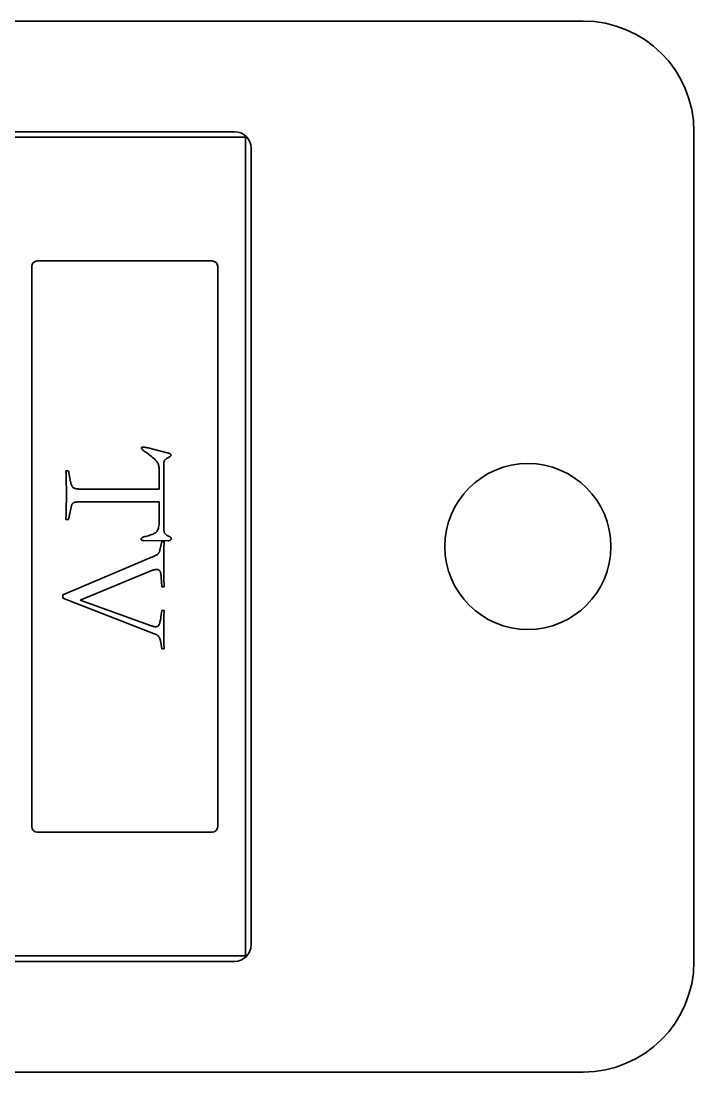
# Model space of a CAD drawing. Header units: millimetres. Extents: x -105 to 105, y -148 to 148.
# Drawn here: x 5.36 to 17.52, y 51.15 to 70.15 of the extents above; entities that cross this region are included whole.
import ezdxf

# ---------------------------------------------------------------- set-up
doc = ezdxf.new("R2010")
doc.units = ezdxf.units.MM
doc.layers.get('0').update_dxf_attribs({"lineweight": 18})

msp = doc.modelspace()

# ---------------------------------------------------------------- linework, layer by layer
at = {"color": 7, "lineweight": 35, "ltscale": 0.315152}
for p, q in [((15.517, 70.147), (-15.483, 70.147)), ((9.217, 68.147), (-6.983, 68.147)), ((9.417, 68.047), (-6.383, 68.047)), ((9.417, 68.071), (9.417, 68.047)), ((9.441, 68.047), (9.417, 68.047)), ((9.417, 53.247), (9.417, 68.047)), ((17.517, 53.147), (17.517, 68.147)), ((9.517, 53.447), (9.517, 67.848)), ((9.517, 53.447), (9.517, 67.847)), ((5.655, 65.81), (8.814, 65.81)), ((5.555, 55.584), (5.555, 65.71)), ((8.914, 65.71), (8.914, 55.584)), ((7.535, 62.432), (7.536, 62.435)), ((7.535, 62.43), (7.535, 62.432)), ((7.535, 62.425), (7.535, 62.43)), ((7.538, 62.42), (7.535, 62.425)), ((7.536, 62.435), (7.537, 62.437)), ((7.537, 62.437), (7.54, 62.439)), ((7.541, 62.414), (7.538, 62.42)), ((7.54, 62.439), (7.542, 62.44)), ((7.546, 62.407), (7.541, 62.414)), ((7.542, 62.44), (7.546, 62.442)), ((7.546, 62.442), (7.55, 62.443)), ((7.553, 62.4), (7.546, 62.407)), ((7.55, 62.443), (7.554, 62.443)), ((7.561, 62.393), (7.553, 62.4)), ((7.554, 62.443), (7.56, 62.444)), ((7.56, 62.444), (7.566, 62.444)), ((7.57, 62.384), (7.561, 62.393)), ((7.566, 62.444), (7.572, 62.444)), ((7.581, 62.376), (7.57, 62.384)), ((7.572, 62.444), (7.579, 62.443)), ((7.579, 62.443), (7.587, 62.443)), ((7.594, 62.366), (7.581, 62.376)), ((7.587, 62.443), (7.595, 62.442)), ((7.608, 62.357), (7.594, 62.366)), ((7.595, 62.442), (7.604, 62.44)), ((7.604, 62.44), (7.613, 62.439)), ((7.639, 62.335), (7.608, 62.357)), ((7.613, 62.439), (7.623, 62.437)), ((7.623, 62.437), (7.633, 62.435)), ((7.633, 62.435), (7.644, 62.432)), ((7.667, 62.314), (7.639, 62.335)), ((7.644, 62.432), (7.656, 62.43)), ((7.656, 62.43), (7.999, 62.342)), ((7.999, 62.342), (8.013, 62.338)), ((8.013, 62.338), (8.026, 62.334)), ((8.026, 62.334), (8.037, 62.33)), ((8.037, 62.33), (8.046, 62.326)), ((8.046, 62.326), (8.054, 62.322)), ((8.054, 62.322), (8.061, 62.318)), ((7.694, 62.294), (7.667, 62.314)), ((7.718, 62.275), (7.694, 62.294)), ((7.739, 62.257), (7.718, 62.275)), ((7.759, 62.241), (7.739, 62.257)), ((7.776, 62.225), (7.759, 62.241)), ((7.791, 62.211), (7.776, 62.225)), ((7.803, 62.197), (7.791, 62.211)), ((7.813, 62.185), (7.803, 62.197)), ((7.822, 62.173), (7.813, 62.185)), ((7.829, 62.16), (7.822, 62.173)), ((7.836, 62.146), (7.829, 62.16)), ((7.842, 62.132), (7.836, 62.146)), ((7.846, 62.117), (7.842, 62.132)), ((7.941, 62.136), (7.94, 62.124)), ((7.942, 62.157), (7.941, 62.147)), ((7.941, 62.147), (7.941, 62.136)), ((7.943, 62.166), (7.942, 62.157)), ((7.944, 62.174), (7.943, 62.166)), ((7.945, 62.182), (7.944, 62.174)), ((7.946, 62.188), (7.945, 62.182)), ((7.948, 62.194), (7.946, 62.188)), ((7.95, 62.199), (7.948, 62.194)), ((7.952, 62.203), (7.95, 62.199)), ((7.956, 62.208), (7.952, 62.203)), ((7.96, 62.213), (7.956, 62.208)), ((7.964, 62.217), (7.96, 62.213)), ((7.97, 62.222), (7.964, 62.217)), ((7.976, 62.227), (7.97, 62.222)), ((7.984, 62.232), (7.976, 62.227)), ((7.992, 62.237), (7.984, 62.232)), ((8.001, 62.242), (7.992, 62.237)), ((8.01, 62.247), (8.001, 62.242)), ((8.022, 62.253), (8.01, 62.247)), ((8.033, 62.26), (8.022, 62.253)), ((8.042, 62.266), (8.033, 62.26)), ((8.05, 62.271), (8.042, 62.266)), ((8.057, 62.277), (8.05, 62.271)), ((8.063, 62.282), (8.057, 62.277)), ((8.061, 62.318), (8.066, 62.313)), ((8.067, 62.287), (8.063, 62.282)), ((8.066, 62.313), (8.07, 62.309)), ((8.07, 62.292), (8.067, 62.287)), ((8.07, 62.309), (8.072, 62.305)), ((8.072, 62.296), (8.07, 62.292)), ((8.072, 62.305), (8.072, 62.3)), ((8.072, 62.3), (8.072, 62.296)), ((6.173, 61.999), (6.172, 62.016)), ((6.172, 62.016), (6.217, 62.016)), ((6.175, 61.977), (6.173, 61.999)), ((6.176, 61.948), (6.175, 61.977)), ((6.177, 61.913), (6.176, 61.948)), ((6.217, 62.016), (6.256, 61.819)), ((7.85, 62.102), (7.846, 62.117)), ((7.853, 62.085), (7.85, 62.102)), ((7.855, 62.069), (7.853, 62.085)), ((7.856, 62.051), (7.855, 62.069)), ((7.856, 62.033), (7.856, 62.051)), ((7.856, 61.686), (7.856, 62.033)), ((7.94, 62.124), (7.94, 62.112)), ((7.94, 62.112), (7.94, 61.022)), ((6.178, 61.872), (6.177, 61.913)), ((6.179, 61.825), (6.178, 61.872)), ((6.179, 61.772), (6.179, 61.825)), ((6.18, 61.713), (6.179, 61.772)), ((6.256, 61.819), (6.26, 61.803)), ((6.26, 61.803), (6.264, 61.788)), ((6.264, 61.788), (6.268, 61.775)), ((6.268, 61.775), (6.272, 61.762)), ((6.272, 61.762), (6.277, 61.751)), ((6.277, 61.751), (6.282, 61.741)), ((6.18, 61.648), (6.18, 61.713)), ((6.18, 61.577), (6.18, 61.648)), ((6.18, 61.52), (6.18, 61.577)), ((6.282, 61.741), (6.287, 61.732)), ((6.287, 61.732), (6.293, 61.724)), ((6.293, 61.724), (6.299, 61.717)), ((6.299, 61.717), (6.306, 61.712)), ((6.306, 61.712), (6.312, 61.707)), ((6.312, 61.707), (6.32, 61.703)), ((6.32, 61.703), (6.328, 61.699)), ((6.328, 61.699), (6.337, 61.695)), ((6.337, 61.695), (6.347, 61.693)), ((6.347, 61.693), (6.358, 61.69)), ((6.358, 61.69), (6.369, 61.689)), ((6.369, 61.689), (6.382, 61.687)), ((6.382, 61.687), (6.395, 61.687)), ((6.395, 61.687), (6.408, 61.686)), ((6.408, 61.686), (7.856, 61.686)), ((6.179, 61.415), (6.18, 61.466)), ((6.179, 61.367), (6.179, 61.415)), ((6.18, 61.466), (6.18, 61.52)), ((6.271, 61.379), (6.268, 61.368)), ((6.274, 61.389), (6.271, 61.379)), ((6.278, 61.398), (6.274, 61.389)), ((6.282, 61.406), (6.278, 61.398)), ((6.286, 61.413), (6.282, 61.406)), ((6.29, 61.42), (6.286, 61.413)), ((6.294, 61.425), (6.29, 61.42)), ((6.299, 61.43), (6.294, 61.425)), ((6.304, 61.434), (6.299, 61.43)), ((6.31, 61.438), (6.304, 61.434)), ((6.316, 61.441), (6.31, 61.438)), ((6.324, 61.444), (6.316, 61.441)), ((6.332, 61.446), (6.324, 61.444)), ((6.342, 61.448), (6.332, 61.446)), ((6.353, 61.45), (6.342, 61.448)), ((6.364, 61.451), (6.353, 61.45)), ((6.377, 61.452), (6.364, 61.451)), ((6.391, 61.452), (6.377, 61.452)), ((6.405, 61.453), (6.391, 61.452)), ((7.856, 61.453), (6.405, 61.453)), ((7.856, 61.101), (7.856, 61.453)), ((6.173, 61.169), (6.175, 61.203)), ((6.175, 61.203), (6.176, 61.239)), ((6.176, 61.239), (6.177, 61.279)), ((6.177, 61.279), (6.178, 61.322)), ((6.178, 61.322), (6.179, 61.367)), ((6.265, 61.357), (6.217, 61.137)), ((6.268, 61.368), (6.265, 61.357)), ((6.172, 61.137), (6.173, 61.169)), ((6.217, 61.137), (6.172, 61.137)), ((7.842, 60.977), (7.847, 60.998)), ((7.847, 60.998), (7.851, 61.02)), ((7.851, 61.02), (7.854, 61.045)), ((7.854, 61.045), (7.855, 61.072)), ((7.855, 61.072), (7.856, 61.101)), ((7.94, 61.022), (7.94, 61.002)), ((7.94, 61.002), (7.941, 60.984)), ((7.536, 60.797), (7.542, 60.803)), ((7.542, 60.803), (7.549, 60.808)), ((7.549, 60.808), (7.558, 60.813)), ((7.558, 60.813), (7.569, 60.817)), ((7.569, 60.817), (7.581, 60.822)), ((7.581, 60.822), (7.595, 60.826)), ((7.595, 60.826), (7.611, 60.83)), ((7.611, 60.83), (7.637, 60.837)), ((7.637, 60.837), (7.662, 60.843)), ((7.662, 60.843), (7.686, 60.85)), ((7.686, 60.85), (7.708, 60.857)), ((7.708, 60.857), (7.727, 60.865)), ((7.727, 60.865), (7.746, 60.873)), ((7.746, 60.873), (7.762, 60.881)), ((7.762, 60.881), (7.777, 60.889)), ((7.777, 60.889), (7.791, 60.897)), ((7.791, 60.897), (7.802, 60.906)), ((7.802, 60.906), (7.812, 60.916)), ((7.812, 60.916), (7.821, 60.929)), ((7.821, 60.929), (7.829, 60.943)), ((7.829, 60.943), (7.836, 60.959)), ((7.836, 60.959), (7.842, 60.977)), ((7.941, 60.984), (7.941, 60.967)), ((7.941, 60.967), (7.943, 60.952)), ((7.943, 60.952), (7.944, 60.938)), ((7.944, 60.938), (7.946, 60.926)), ((7.946, 60.926), (7.948, 60.914)), ((7.948, 60.914), (7.95, 60.905)), ((7.95, 60.905), (7.953, 60.896)), ((7.953, 60.896), (7.956, 60.889)), ((7.956, 60.889), (7.959, 60.883)), ((7.959, 60.883), (7.964, 60.877)), ((7.964, 60.877), (7.969, 60.871)), ((7.969, 60.871), (7.976, 60.865)), ((7.976, 60.865), (7.983, 60.859)), ((7.983, 60.859), (7.992, 60.853)), ((7.992, 60.853), (8.001, 60.847)), ((8.001, 60.847), (8.012, 60.842)), ((8.012, 60.842), (8.023, 60.836)), ((8.023, 60.836), (8.036, 60.83)), ((8.036, 60.83), (8.043, 60.827)), ((8.043, 60.827), (8.05, 60.823)), ((8.05, 60.823), (8.056, 60.819)), ((8.056, 60.819), (8.061, 60.815)), ((8.061, 60.815), (8.065, 60.811)), ((8.065, 60.811), (8.069, 60.807)), ((8.069, 60.807), (8.072, 60.803)), ((8.072, 60.803), (8.074, 60.798)), ((7.529, 60.78), (7.53, 60.786)), ((7.529, 60.775), (7.529, 60.78)), ((7.531, 60.772), (7.529, 60.775)), ((7.53, 60.786), (7.532, 60.792)), ((7.533, 60.768), (7.531, 60.772)), ((7.532, 60.792), (7.536, 60.797)), ((7.536, 60.765), (7.533, 60.768)), ((7.54, 60.763), (7.536, 60.765)), ((7.545, 60.761), (7.54, 60.763)), ((7.551, 60.759), (7.545, 60.761)), ((7.558, 60.758), (7.551, 60.759)), ((7.565, 60.757), (7.558, 60.758)), ((7.574, 60.757), (7.565, 60.757)), ((8.019, 60.751), (7.574, 60.757)), ((7.87, 60.58), (7.903, 60.737)), ((7.903, 60.737), (7.949, 60.737)), ((7.943, 60.626), (7.942, 60.587)), ((7.944, 60.66), (7.943, 60.626)), ((7.946, 60.69), (7.944, 60.66)), ((7.947, 60.716), (7.946, 60.69)), ((7.949, 60.737), (7.947, 60.716)), ((8.03, 60.752), (8.019, 60.751)), ((8.039, 60.753), (8.03, 60.752)), ((8.048, 60.755), (8.039, 60.753)), ((8.055, 60.757), (8.048, 60.755)), ((8.061, 60.761), (8.055, 60.757)), ((8.066, 60.765), (8.061, 60.761)), ((8.07, 60.769), (8.066, 60.765)), ((8.073, 60.775), (8.07, 60.769)), ((8.075, 60.781), (8.073, 60.775)), ((8.074, 60.798), (8.075, 60.793)), ((8.075, 60.793), (8.075, 60.788)), ((8.075, 60.788), (8.075, 60.781)), ((6.115, 59.772), (7.737, 60.459)), ((7.737, 60.459), (7.752, 60.465)), ((7.752, 60.465), (7.765, 60.471)), ((7.765, 60.471), (7.777, 60.477)), ((7.777, 60.477), (7.788, 60.482)), ((7.788, 60.482), (7.799, 60.488)), ((7.799, 60.488), (7.808, 60.493)), ((7.808, 60.493), (7.816, 60.499)), ((7.816, 60.499), (7.824, 60.504)), ((7.824, 60.504), (7.83, 60.509)), ((7.83, 60.509), (7.836, 60.514)), ((7.836, 60.514), (7.841, 60.519)), ((7.841, 60.519), (7.845, 60.524)), ((7.845, 60.524), (7.85, 60.53)), ((7.85, 60.53), (7.854, 60.536)), ((7.854, 60.536), (7.857, 60.542)), ((7.857, 60.542), (7.86, 60.549)), ((7.86, 60.549), (7.863, 60.556)), ((7.863, 60.556), (7.866, 60.564)), ((7.866, 60.564), (7.868, 60.571)), ((7.868, 60.571), (7.87, 60.58)), ((7.941, 60.497), (7.94, 60.445)), ((7.94, 60.445), (7.94, 60.389)), ((7.942, 60.587), (7.941, 60.544)), ((7.941, 60.544), (7.941, 60.497)), ((7.794, 60.232), (7.782, 60.229)), ((7.804, 60.233), (7.794, 60.232)), ((7.813, 60.233), (7.804, 60.233)), ((7.821, 60.233), (7.813, 60.233)), ((7.828, 60.232), (7.821, 60.233)), ((7.835, 60.231), (7.828, 60.232)), ((7.842, 60.228), (7.835, 60.231)), ((7.94, 60.389), (7.94, 60.329)), ((7.94, 60.329), (7.94, 60.276)), ((7.94, 60.276), (7.94, 60.225)), ((7.664, 60.188), (6.431, 59.676)), ((7.685, 60.197), (7.664, 60.188)), ((7.704, 60.205), (7.685, 60.197)), ((7.723, 60.211), (7.704, 60.205)), ((7.739, 60.217), (7.723, 60.211)), ((7.755, 60.222), (7.739, 60.217)), ((7.769, 60.226), (7.755, 60.222)), ((7.782, 60.229), (7.769, 60.226)), ((7.848, 60.226), (7.842, 60.228)), ((7.853, 60.222), (7.848, 60.226)), ((7.858, 60.218), (7.853, 60.222)), ((7.863, 60.214), (7.858, 60.218)), ((7.867, 60.208), (7.863, 60.214)), ((7.871, 60.202), (7.867, 60.208)), ((7.875, 60.196), (7.871, 60.202)), ((7.878, 60.188), (7.875, 60.196)), ((7.881, 60.18), (7.878, 60.188)), ((7.883, 60.171), (7.881, 60.18)), ((7.886, 60.161), (7.883, 60.171)), ((7.888, 60.15), (7.886, 60.161)), ((7.889, 60.138), (7.888, 60.15)), ((7.89, 60.126), (7.889, 60.138)), ((7.892, 60.112), (7.89, 60.126)), ((7.892, 60.098), (7.892, 60.112)), ((7.903, 59.918), (7.892, 60.098)), ((7.94, 60.225), (7.941, 60.177)), ((7.941, 60.177), (7.941, 60.132)), ((7.941, 60.132), (7.942, 60.09)), ((7.942, 60.09), (7.943, 60.05)), ((7.943, 60.05), (7.944, 60.013)), ((7.949, 59.918), (7.903, 59.918)), ((7.944, 60.013), (7.946, 59.979)), ((7.946, 59.979), (7.947, 59.947)), ((7.947, 59.947), (7.949, 59.918)), ((6.115, 59.712), (6.115, 59.772)), ((7.785, 59.065), (6.115, 59.712)), ((6.431, 59.676), (7.681, 59.225)), ((7.889, 59.38), (7.903, 59.493)), ((7.903, 59.493), (7.949, 59.493)), ((7.947, 59.476), (7.946, 59.455)), ((7.949, 59.493), (7.947, 59.476)), ((7.871, 59.277), (7.874, 59.29)), ((7.874, 59.29), (7.877, 59.306)), ((7.877, 59.306), (7.881, 59.322)), ((7.881, 59.322), (7.884, 59.34)), ((7.884, 59.34), (7.887, 59.359)), ((7.887, 59.359), (7.889, 59.38)), ((7.941, 59.291), (7.94, 59.247)), ((7.942, 59.368), (7.941, 59.332)), ((7.941, 59.332), (7.941, 59.291)), ((7.943, 59.401), (7.942, 59.368)), ((7.944, 59.43), (7.943, 59.401)), ((7.946, 59.455), (7.944, 59.43)), ((7.681, 59.225), (7.697, 59.22)), ((7.697, 59.22), (7.712, 59.215)), ((7.712, 59.215), (7.726, 59.211)), ((7.726, 59.211), (7.739, 59.207)), ((7.739, 59.207), (7.751, 59.204)), ((7.751, 59.204), (7.762, 59.202)), ((7.762, 59.202), (7.772, 59.2)), ((7.772, 59.2), (7.781, 59.198)), ((7.781, 59.198), (7.789, 59.197)), ((7.789, 59.197), (7.796, 59.197)), ((7.796, 59.197), (7.805, 59.198)), ((7.805, 59.198), (7.812, 59.199)), ((7.812, 59.199), (7.82, 59.201)), ((7.82, 59.201), (7.826, 59.203)), ((7.826, 59.203), (7.833, 59.207)), ((7.833, 59.207), (7.839, 59.211)), ((7.839, 59.211), (7.844, 59.216)), ((7.844, 59.216), (7.849, 59.221)), ((7.849, 59.221), (7.853, 59.228)), ((7.853, 59.228), (7.857, 59.235)), ((7.857, 59.235), (7.861, 59.243)), ((7.861, 59.243), (7.864, 59.253)), ((7.864, 59.253), (7.868, 59.264)), ((7.868, 59.264), (7.871, 59.277)), ((7.94, 59.247), (7.94, 59.199)), ((7.94, 59.199), (7.94, 59.146)), ((7.94, 59.146), (7.94, 59.091)), ((7.94, 59.091), (7.94, 59.041)), ((7.8, 59.058), (7.785, 59.065)), ((7.813, 59.05), (7.8, 59.058)), ((7.826, 59.041), (7.813, 59.05)), ((7.837, 59.031), (7.826, 59.041)), ((7.846, 59.02), (7.837, 59.031)), ((7.855, 59.008), (7.846, 59.02)), ((7.863, 58.995), (7.855, 59.008)), ((7.869, 58.981), (7.863, 58.995)), ((7.874, 58.966), (7.869, 58.981)), ((7.878, 58.949), (7.874, 58.966)), ((7.903, 58.797), (7.878, 58.949)), ((7.94, 59.041), (7.941, 58.994)), ((7.941, 58.994), (7.941, 58.953)), ((7.941, 58.953), (7.942, 58.916)), ((7.942, 58.916), (7.943, 58.883)), ((7.949, 58.797), (7.903, 58.797)), ((7.943, 58.883), (7.944, 58.855)), ((7.944, 58.855), (7.946, 58.831)), ((7.946, 58.831), (7.947, 58.812)), ((7.947, 58.812), (7.949, 58.797)), ((8.814, 55.485), (5.655, 55.485)), ((-6.383, 53.247), (9.417, 53.247)), ((9.417, 53.224), (9.417, 53.247)), ((9.441, 53.247), (9.417, 53.247)), ((-6.983, 53.147), (9.217, 53.147)), ((-6.383, 53.147), (9.217, 53.147)), ((-15.483, 51.147), (15.517, 51.147))]:
    msp.add_line(p, q, dxfattribs=at)
msp.add_circle((14.517, 60.647), 1.5, dxfattribs=at)
for centre, radius, start, end in [((15.517, 68.147), 2, 0, 90), ((9.217, 67.847), 0.3, 0, 90), ((5.655, 65.71), 0.1, 90, 180), ((8.814, 65.71), 0.1, 0, 90), ((5.655, 55.584), 0.1, 180, 270), ((8.814, 55.584), 0.1, 270, 360), ((9.217, 53.447), 0.3, 270, 360), ((15.517, 53.147), 2, 270, 360)]:
    msp.add_arc(centre, radius, start, end, dxfattribs=at)

doc.saveas('drawing.dxf')
